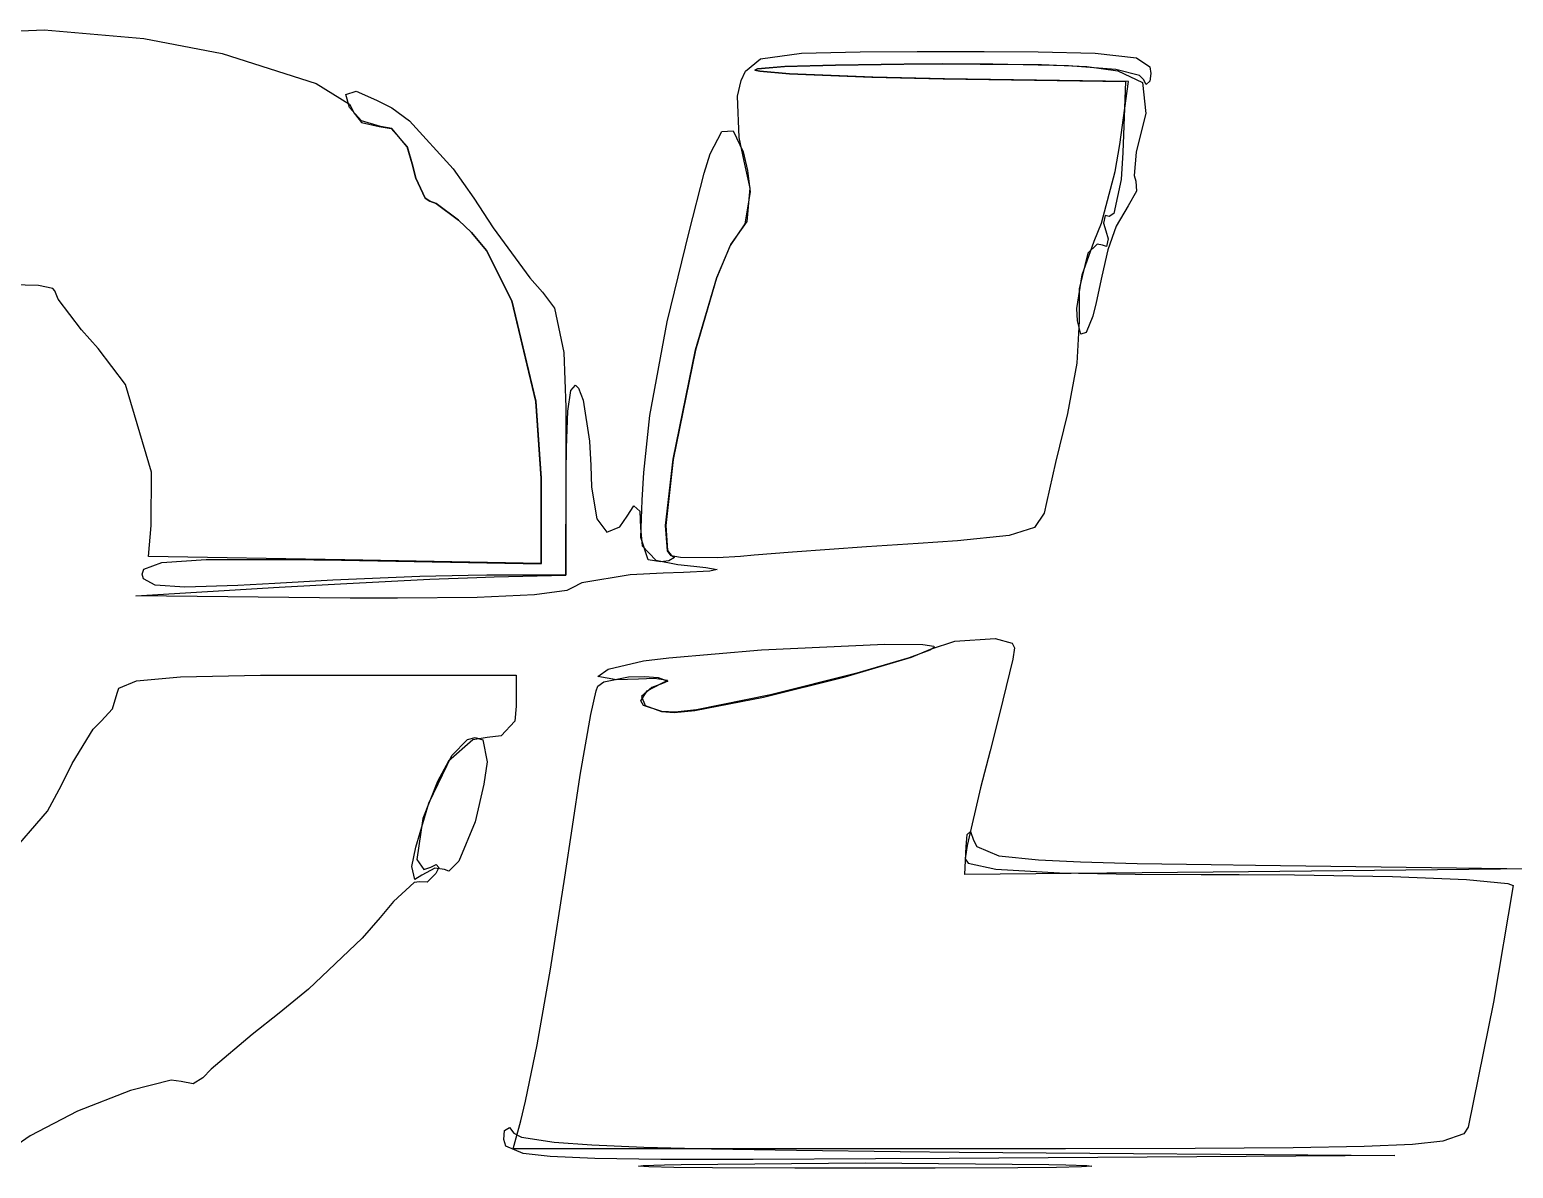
# Model space of a CAD drawing. Extents: x 10 to 1032, y 0 to 121.
# Drawn here: x 623 to 742, y 3.2 to 94.5 of the extents above; entities that cross this region are included whole.
import ezdxf

# ---------------------------------------------------------------- set-up
doc = ezdxf.new("R2010")
doc.units = 0

msp = doc.modelspace()

# ---------------------------------------------------------------- linework, layer by layer
for p, q in [((612.788791, 93.99104), (624.128498, 94.513776)), ((624.128498, 94.513776), (632.124856, 93.817756)), ((632.124856, 93.817756), (638.428741, 92.607449)), ((638.428741, 92.607449), (645.952564, 90.190628)), ((680.394419, 91.199086), (681.622094, 92.184518)), ((681.622094, 92.184518), (684.891125, 92.633755)), ((683.546837, 91.549578), (687.625188, 91.680242)), ((687.635642, 91.680242), (683.550892, 91.549578)), ((684.891125, 92.633755), (689.604622, 92.74552)), ((687.625188, 91.680242), (693.110592, 91.753168)), ((693.129496, 91.753168), (687.635642, 91.680242)), ((689.604622, 92.74552), (694.18322, 92.762179)), ((693.110592, 91.753168), (696.226345, 91.763027)), ((696.25, 91.763027), (693.129496, 91.753168)), ((694.18322, 92.762179), (696.975249, 92.763027)), ((696.226345, 91.763027), (699.23207, 91.759965)), ((700.236618, 91.747253), (696.25, 91.763027)), ((696.975249, 92.763027), (699.565258, 92.76092)), ((699.23207, 91.759965), (704.158251, 91.711643)), ((699.565258, 92.76092), (703.883829, 92.738393)), ((706.309178, 91.611401), (700.236618, 91.747253)), ((703.883829, 92.738393), (708.466634, 92.630439)), ((704.158251, 91.711643), (707.780107, 91.5541)), ((708.466634, 92.630439), (711.763585, 92.268609)), ((711.763585, 92.268609), (712.856425, 91.546778)), ((680.067084, 90.439471), (680.394419, 91.199086)), ((681.370725, 91.377027), (681.149698, 91.279996)), ((681.149698, 91.279996), (681.370242, 91.377027)), ((681.149698, 91.279996), (681.545229, 91.178629)), ((681.547785, 91.178591), (681.149698, 91.279996)), ((681.370242, 91.377027), (683.546837, 91.549578)), ((683.550892, 91.549578), (681.370725, 91.377027)), ((681.545229, 91.178629), (683.925828, 90.973999)), ((683.947291, 90.973687), (681.547785, 91.178591)), ((683.925828, 90.973999), (690.541064, 90.705106)), ((690.617671, 90.703993), (683.947291, 90.973687)), ((690.541064, 90.705106), (696.257831, 90.584493)), ((696.383063, 90.582674), (690.617671, 90.703993)), ((696.257831, 90.584493), (710.882935, 90.372021)), ((711.133398, 90.368382), (696.383063, 90.582674)), ((710.123849, 91.315005), (706.309178, 91.611401)), ((707.780107, 91.5541), (710.268884, 91.223791)), ((712.012245, 90.832298), (710.123849, 91.315005)), ((710.268884, 91.223791), (712.252124, 90.265385)), ((712.337719, 90.513027), (712.012245, 90.832298)), ((712.549351, 90.129106), (712.337719, 90.513027)), ((712.921053, 91.013027), (712.852383, 90.388847)), ((712.856425, 91.546778), (712.921053, 91.013027)), ((645.952564, 90.190628), (648.631424, 88.551394)), ((648.350312, 89.318332), (649.159936, 89.578354)), ((648.638374, 88.263027), (648.350312, 89.318332)), ((649.159936, 89.578354), (650.803933, 88.868551)), ((679.775693, 89.184426), (680.067084, 90.439471)), ((710.44945, 85.315704), (711.133398, 90.368382)), ((710.882935, 90.372021), (710.691467, 84.675101)), ((712.252124, 90.265385), (712.528949, 87.789734)), ((712.852383, 90.388847), (712.549351, 90.129106)), ((648.631424, 88.551394), (649, 87.819257)), ((649.60831, 87.203652), (648.638374, 88.263027)), ((650.803933, 88.868551), (652.028289, 88.248398)), ((652.028289, 88.248398), (653.452936, 87.207739)), ((679.888549, 85.866431), (679.775693, 89.184426)), ((649, 87.819257), (649.594844, 87.073294)), ((649.594844, 87.073294), (651.025, 86.763027)), ((651.131989, 86.763027), (649.60831, 87.203652)), ((653.452936, 87.207739), (656.954071, 83.344848)), ((712.528949, 87.789734), (712.038021, 85.895599)), ((651.025, 86.763027), (651.986458, 86.59636)), ((652.028439, 86.587063), (651.131989, 86.763027)), ((651.986458, 86.59636), (653.2625, 85.138027)), ((653.268078, 85.110136), (652.028439, 86.587063)), ((677.56601, 84.563431), (678.511702, 86.360229)), ((678.511702, 86.360229), (679.420114, 86.415137)), ((679.420114, 86.415137), (680.227542, 84.724305)), ((680.286673, 83.983506), (679.888549, 85.866431)), ((712.038021, 85.895599), (711.749436, 84.694248)), ((653.2625, 85.138027), (653.65, 83.763027)), ((653.65, 83.763027), (653.268078, 85.110136)), ((677.09909, 83.013027), (677.56601, 84.563431)), ((680.227542, 84.724305), (680.573481, 83.223033)), ((710.074778, 83.140771), (710.44945, 85.315704)), ((710.691467, 84.675101), (710.544725, 82.497321)), ((711.749436, 84.694248), (711.587393, 82.811751)), ((653.65, 83.763027), (653.948425, 82.598183)), ((653.948425, 82.598183), (653.65, 83.763027)), ((656.954071, 83.344848), (658.599335, 80.998398)), ((680.787755, 81.804065), (680.286673, 83.983506)), ((653.948425, 82.598183), (654.710105, 80.999745)), ((654.710105, 80.999745), (653.948425, 82.598183)), ((675.884372, 78.309118), (677.09909, 83.013027)), ((680.573481, 83.223033), (680.791849, 81.503292)), ((708.973615, 79.009866), (710.074778, 83.140771)), ((710.544725, 82.497321), (709.953773, 79.764064)), ((711.587393, 82.811751), (711.733894, 82.362466)), ((711.733894, 82.362466), (711.77641, 81.555493)), ((654.710105, 80.999745), (655.079545, 80.763027)), ((655.079545, 80.763027), (654.710105, 80.999745)), ((658.599335, 80.998398), (660.161773, 78.630301)), ((680.791849, 81.503292), (680.357031, 78.946737)), ((680.547615, 79.124422), (680.787755, 81.804065)), ((711.77641, 81.555493), (711.104732, 80.389221)), ((655.079545, 80.763027), (655.599662, 80.565008)), ((655.599662, 80.565008), (655.079545, 80.763027)), ((655.599662, 80.565008), (657.378773, 79.227888)), ((657.378773, 79.227888), (655.599662, 80.565008)), ((709.953773, 79.764064), (709.580061, 79.534649)), ((711.104732, 80.389221), (710.135386, 78.767365)), ((657.378773, 79.227888), (658.418641, 78.253477)), ((658.418641, 78.253477), (657.378773, 79.227888)), ((660.161773, 78.630301), (663.103628, 74.621246)), ((680.357031, 78.946737), (679.678366, 77.960119)), ((679.754411, 78.044147), (680.547615, 79.124422)), ((708.382751, 77.562687), (708.973615, 79.009866)), ((709.273943, 79.616186), (709.134772, 78.99898)), ((709.134772, 78.99898), (709.318607, 78.375134)), ((709.580061, 79.534649), (709.273943, 79.616186)), ((710.135386, 78.767365), (709.462231, 76.865055)), ((658.418641, 78.253477), (659.614434, 76.796533)), ((659.615253, 76.795597), (658.418641, 78.253477)), ((674.125898, 71.096481), (675.884372, 78.309118)), ((679.678366, 77.960119), (679.17204, 77.209119)), ((679.235622, 77.280149), (679.754411, 78.044147)), ((707.406183, 74.857651), (708.382751, 77.562687)), ((709.318607, 78.375134), (709.502449, 77.752587)), ((709.502449, 77.752587), (709.365035, 77.140492)), ((659.614434, 76.796533), (661.647835, 72.778297)), ((661.64909, 72.775392), (659.615253, 76.795597)), ((679.17204, 77.209119), (678.073621, 74.600247)), ((678.114569, 74.651383), (679.235622, 77.280149)), ((707.864326, 76.589152), (707.178821, 73.734292)), ((708.625508, 77.325896), (707.864326, 76.589152)), ((709.060542, 77.22561), (708.625508, 77.325896)), ((709.462231, 76.865055), (708.998117, 74.753251)), ((709.365035, 77.140492), (709.060542, 77.22561)), ((623.671054, 74.008908), (620.429755, 74.092368)), ((624.838533, 73.756056), (623.671054, 74.008908)), ((663.103628, 74.621246), (664.120705, 73.474072)), ((678.073621, 74.600247), (676.392967, 68.805182)), ((676.406605, 68.837391), (678.114569, 74.651383)), ((707, 72.14602), (707.406183, 74.857651)), ((708.998117, 74.753251), (708.53136, 72.62772)), ((625, 73.562753), (624.838533, 73.756056)), ((625.27426, 72.909764), (625, 73.562753)), ((627.126191, 70.450046), (625.27426, 72.909764)), ((661.647835, 72.778297), (663.596142, 64.718253)), ((663.596544, 64.707668), (661.64909, 72.775392)), ((664.120705, 73.474072), (665.091576, 72.171929)), ((707.178821, 73.734292), (707.16915, 71.1262)), ((708.53136, 72.62772), (708.260042, 71.546068)), ((665.091576, 72.171929), (665.828649, 68.623987)), ((707.036441, 71.161175), (707, 72.14602)), ((708.260042, 71.546068), (707.732261, 70.241413)), ((628.475766, 68.946273), (627.126191, 70.450046)), ((672.721332, 63.561413), (674.125898, 71.096481)), ((707.16915, 71.1262), (706.990675, 67.762425)), ((707.295792, 70.104119), (707.036441, 71.161175)), ((707.732261, 70.241413), (707.295792, 70.104119)), ((630.665338, 66.049551), (628.475766, 68.946273)), ((665.828649, 68.623987), (665.985091, 64.253311)), ((674.59052, 60.060187), (676.406605, 68.837391)), ((676.392967, 68.805182), (674.598334, 60.04498)), ((706.990675, 67.762425), (706.251431, 63.745343)), ((632.759686, 59.043405), (630.665338, 66.049551)), ((666.155054, 63.924897), (666.397116, 65.584228)), ((666.397116, 65.584228), (666.765971, 66.003941)), ((666.765971, 66.003941), (667, 65.763027)), ((667, 65.763027), (667.377598, 64.810457)), ((663.596142, 64.718253), (664, 58.556133)), ((664, 58.533779), (663.596544, 64.707668)), ((667.377598, 64.810457), (667.902252, 61.511824)), ((665.985091, 64.253311), (666, 61.224072)), ((666.033209, 60.980879), (666.155054, 63.924897)), ((672.261513, 59.013027), (672.721332, 63.561413)), ((706.251431, 63.745343), (705.285167, 59.799407)), ((666, 61.224072), (666, 50.763027)), ((666.015313, 59.013027), (666.033209, 60.980879)), ((667.902252, 61.511824), (667.984687, 59.572044)), ((667.984687, 59.572044), (668.048179, 57.817027)), ((673.999732, 54.764228), (674.59052, 60.060187)), ((674.598334, 60.04498), (674.010279, 54.765716)), ((705.285167, 59.799407), (704.56088, 56.606685)), ((632.715566, 54.763027), (632.759686, 59.043405)), ((664, 58.556133), (664, 51.712241)), ((664, 51.667533), (664, 58.533779)), ((666, 50.763027), (666.015313, 59.013027)), ((672.102771, 56.789646), (672.261513, 59.013027)), ((668.048179, 57.817027), (668.486891, 55.300285)), ((670.908131, 55.491994), (671.447058, 56.323178)), ((671.447058, 56.323178), (671.918218, 55.914157)), ((672.005822, 53.797986), (672.102771, 56.789646)), ((704.56088, 56.606685), (704.354497, 55.744315)), ((632.5, 52.263027), (632.715566, 54.763027)), ((668.486891, 55.300285), (669.270675, 54.206412)), ((670.314854, 54.653585), (670.908131, 55.491994)), ((671.918218, 55.914157), (671.969591, 54.570525)), ((674.15545, 52.727499), (673.999732, 54.764228)), ((674.010279, 54.765716), (674.160543, 52.746331)), ((704.354497, 55.744315), (703.579734, 54.586736)), ((669.270675, 54.206412), (670.314854, 54.653585)), ((671.969591, 54.570525), (672.10951, 53.111429)), ((672.590373, 51.995229), (672.005822, 53.797986)), ((701.568492, 53.944759), (697.416188, 53.529646)), ((703.579734, 54.586736), (701.568492, 53.944759)), ((672.10951, 53.111429), (673.213851, 51.978365)), ((674.434644, 52.333525), (674.15545, 52.727499)), ((674.160543, 52.746331), (674.434644, 52.363759)), ((684.183259, 52.610227), (681.103045, 52.367585)), ((690.111905, 53.03852), (684.183259, 52.610227)), ((694.254455, 53.316934), (690.111905, 53.03852)), ((697.416188, 53.529646), (694.254455, 53.316934)), ((631.998615, 50.86106), (632.144316, 51.250671)), ((632.144316, 51.250671), (633.579725, 51.783512)), ((648.25, 51.987634), (632.5, 52.263027)), ((633.579725, 51.783512), (637.134334, 52.028828)), ((637.134334, 52.028828), (643.520768, 52.035802)), ((643.520768, 52.035802), (647.998615, 51.96528)), ((647.998615, 51.96528), (664, 51.667533)), ((664, 51.712241), (648.25, 51.987634)), ((673.605662, 51.841974), (672.590373, 51.995229)), ((673.213851, 51.978365), (674.96369, 51.626892)), ((674.257134, 51.907571), (673.605662, 51.841974)), ((674.698827, 52.185584), (674.257134, 51.907571)), ((674.434644, 52.363759), (674.698827, 52.185584)), ((675.20338, 52.182312), (674.434644, 52.333525)), ((674.96369, 51.626892), (676.25, 51.495232)), ((678.168671, 52.149525), (675.20338, 52.182312)), ((676.25, 51.495232), (677.233619, 51.396457)), ((677.233619, 51.396457), (678.122652, 51.229876)), ((678.122652, 51.229876), (677.538838, 51.096538)), ((680, 52.271988), (678.168671, 52.149525)), ((681.103045, 52.367585), (680, 52.271988)), ((632.096599, 50.474992), (631.998615, 50.86106)), ((633.055084, 49.974196), (632.096599, 50.474992)), ((642.655563, 50.11106), (639.675873, 49.941588)), ((647.293534, 50.364207), (642.655563, 50.11106)), ((643, 49.804362), (647.918945, 50.08481)), ((654.288475, 50.651288), (647.293534, 50.364207)), ((647.918945, 50.08481), (655.069946, 50.438835)), ((658.163617, 50.74972), (654.288475, 50.651288)), ((655.069946, 50.438835), (658.860229, 50.590843)), ((659.655563, 50.763027), (658.163617, 50.74972)), ((658.860229, 50.590843), (660.25, 50.631467)), ((666, 50.763027), (659.655563, 50.763027)), ((660.25, 50.631467), (666, 50.763027)), ((667.267931, 50.165093), (666.5, 49.763027)), ((671.162267, 50.790992), (667.267931, 50.165093)), ((673.809017, 50.937734), (671.162267, 50.790992)), ((675.439886, 50.986785), (673.809017, 50.937734)), ((677.538838, 51.096538), (675.439886, 50.986785)), ((631.5, 49.108817), (643, 49.804362)), ((648.690983, 48.935922), (631.5, 49.108817)), ((635.424009, 49.807479), (633.055084, 49.974196)), ((639.675873, 49.941588), (635.424009, 49.807479)), ((652.47651, 48.9157), (648.690983, 48.935922)), ((658.872401, 48.988707), (652.47651, 48.9157)), ((663.48612, 49.202983), (658.872401, 48.988707)), ((666.059324, 49.546528), (663.48612, 49.202983)), ((666.5, 49.763027), (666.059324, 49.546528)), ((681.677746, 44.775885), (691.585015, 45.241937)), ((691.585015, 45.241937), (694.624577, 45.212342)), ((695.236431, 44.826156), (697.195145, 45.488304)), ((697.195145, 45.488304), (700.423656, 45.702127)), ((700.423656, 45.702127), (701.797063, 45.307929)), ((701.797063, 45.307929), (702, 44.945398)), ((672.221793, 43.891357), (674.265763, 44.154361)), ((674.265763, 44.154361), (681.677746, 44.775885)), ((688.407632, 42.610198), (693.736207, 44.207485)), ((693.523444, 44.136199), (689.33422, 42.910496)), ((695.184531, 44.756521), (693.523444, 44.136199)), ((693.736207, 44.207485), (695.236431, 44.826156)), ((694.624577, 45.212342), (695.512925, 45.078794)), ((695.545472, 44.975166), (695.184531, 44.756521)), ((695.512925, 45.078794), (695.545472, 44.975166)), ((702, 44.945398), (701.844045, 44.041467)), ((668.553869, 42.649083), (669.394536, 43.243436)), ((669.394536, 43.243436), (672.221793, 43.891357)), ((689.33422, 42.910496), (682.400909, 41.179756)), ((701.844045, 44.041467), (700.79096, 39.645764)), ((630, 41.312717), (630.141503, 41.721475)), ((630.141503, 41.721475), (631.552522, 42.30187)), ((631.552522, 42.30187), (635.087537, 42.622299)), ((635.087537, 42.622299), (641.490524, 42.7502)), ((641.490524, 42.7502), (646, 42.763027)), ((646, 42.763027), (662, 42.763027)), ((662, 42.763027), (662, 40.263027)), ((668.430211, 41.48822), (668.570824, 41.877622)), ((670.066613, 42.36764), (668.553869, 42.649083)), ((668.570824, 41.877622), (669.035084, 42.212255)), ((669.035084, 42.212255), (671.02684, 42.622203)), ((671.820146, 42.425304), (670.066613, 42.36764)), ((671.02684, 42.622203), (672.309017, 42.647025)), ((673.110878, 42.478608), (671.820146, 42.425304)), ((672.888921, 41.771042), (672.063667, 41.031305)), ((672.309017, 42.647025), (673.40993, 42.565899)), ((672.514062, 41.49886), (673.75, 42.14299)), ((673.75, 42.073701), (672.888921, 41.771042)), ((674.139129, 42.328187), (673.110878, 42.478608)), ((673.40993, 42.565899), (674.177704, 42.260424)), ((673.75, 42.14299), (674.139129, 42.328187)), ((674.177704, 42.260424), (673.75, 42.073701)), ((681.857237, 40.996661), (688.407632, 42.610198)), ((629.624424, 40.053527), (630, 41.312717)), ((668.007715, 39.607119), (668.430211, 41.48822)), ((672, 40.689703), (672.514062, 41.49886)), ((672.216992, 40.331551), (672, 40.689703)), ((672.063667, 41.031305), (672.355632, 40.307368)), ((676.343842, 39.923281), (681.857237, 40.996661)), ((682.400909, 41.179756), (676.471244, 39.97378)), ((628.721443, 39.062717), (629.624424, 40.053527)), ((662, 40.263027), (661.891783, 39.051155)), ((667.146974, 34.721864), (668.007715, 39.607119)), ((673.682227, 39.849014), (672.216992, 40.331551)), ((672.355632, 40.307368), (673.670432, 39.83326)), ((673.670432, 39.83326), (674.681901, 39.763027)), ((674.75, 39.78406), (673.682227, 39.849014)), ((674.681901, 39.763027), (676.343842, 39.923281)), ((676.471244, 39.97378), (674.75, 39.78406)), ((700.79096, 39.645764), (700.023536, 36.695398)), ((626.375252, 35.676257), (628.074274, 38.410403)), ((628.074274, 38.410403), (628.721443, 39.062717)), ((661.891783, 39.051155), (660.807302, 37.879903)), ((658.528209, 37.568334), (656.58747, 35.853727)), ((656.845527, 36.31221), (658.110609, 37.592301)), ((658.110609, 37.592301), (658.705828, 37.763027)), ((659.685212, 37.763027), (658.528209, 37.568334)), ((658.705828, 37.763027), (659.333488, 37.57842)), ((659.333488, 37.57842), (659.668629, 35.802956)), ((660.807302, 37.879903), (659.685212, 37.763027)), ((654.992307, 32.474044), (656.845527, 36.31221)), ((656.58747, 35.853727), (655.685212, 34.2291)), ((659.668629, 35.802956), (659.413688, 34.013027)), ((700.023536, 36.695398), (699.254255, 33.710915)), ((625.532662, 33.931183), (626.375252, 35.676257)), ((666.519952, 30.627622), (667.146974, 34.721864)), ((624.416548, 31.857749), (625.532662, 33.931183)), ((655.685212, 34.2291), (654.531006, 31.268428)), ((659.413688, 34.013027), (658.707396, 30.9937)), ((699.254255, 33.710915), (698.18863, 29.084839)), ((653.966103, 28.969912), (654.992307, 32.474044)), ((621.181763, 28.113596), (624.416548, 31.857749)), ((654.531006, 31.268428), (654.045429, 27.977527)), ((658.707396, 30.9937), (657.417867, 27.822706)), ((665.915229, 26.54501), (666.519952, 30.627622)), ((698.116001, 29.013027), (698.194028, 29.975746)), ((698.194028, 29.975746), (698.467241, 30.224629)), ((698.467241, 30.224629), (698.685677, 29.531972)), ((653.64691, 27.416383), (653.966103, 28.969912)), ((698, 26.763027), (698.116001, 29.013027)), ((698.18863, 29.084839), (698.023536, 28.013027)), ((698.685677, 29.531972), (698.953739, 29.0067)), ((698.953739, 29.0067), (700.741736, 28.274149)), ((653.867325, 26.360491), (653.64691, 27.416383)), ((654.045429, 27.977527), (654.600702, 27.178271)), ((655.154508, 27.358518), (655.596039, 27.581299)), ((655.596039, 27.581299), (655.799081, 27.323596)), ((657.417867, 27.822706), (656.60349, 27.045415)), ((698.023536, 28.013027), (698.267586, 27.682877)), ((698.267586, 27.682877), (700.500906, 27.194398)), ((700.741736, 28.274149), (703.921074, 27.93667)), ((703.921074, 27.93667), (707.26982, 27.78103)), ((707.26982, 27.78103), (711.822049, 27.661218)), ((711.822049, 27.661218), (717.766448, 27.560395)), ((717.766448, 27.560395), (721.319676, 27.511841)), ((721.319676, 27.511841), (743.5, 27.222764)), ((654.437596, 26.711236), (653.867325, 26.360491)), ((655.487367, 27.272323), (654.437596, 26.711236)), ((654.600702, 27.178271), (655.154508, 27.358518)), ((655.554373, 26.851004), (654.860682, 26.149368)), ((656.260989, 27.168704), (655.487367, 27.272323)), ((655.799081, 27.323596), (655.554373, 26.851004)), ((656.60349, 27.045415), (656.260989, 27.168704)), ((664.750258, 19.17903), (665.915229, 26.54501)), ((720.75, 26.992895), (698, 26.763027)), ((700.500906, 27.194398), (705.594807, 26.904662)), ((705.594807, 26.904662), (711.677696, 26.795875)), ((711.677696, 26.795875), (716.960399, 26.766487)), ((716.960399, 26.766487), (720, 26.763027)), ((720, 26.763027), (724.441902, 26.745002)), ((743.5, 27.222764), (720.75, 26.992895)), ((724.441902, 26.745002), (732.312861, 26.611411)), ((732.312861, 26.611411), (738.250216, 26.371344)), ((738.250216, 26.371344), (741.5542, 26.053095)), ((653.834768, 26.120942), (652.156481, 24.59867)), ((654.252585, 26.177108), (653.834768, 26.120942)), ((654.860682, 26.149368), (654.252585, 26.177108)), ((742, 25.873495), (740.427686, 16.527515)), ((741.5542, 26.053095), (742, 25.873495)), ((652.156481, 24.59867), (651.102721, 23.320059)), ((651.102721, 23.320059), (649.658149, 21.662257)), ((649.658149, 21.662257), (645.340918, 17.579515)), ((663.684364, 13.105379), (664.750258, 19.17903)), ((645.340918, 17.579515), (643, 15.657434)), ((643, 15.657434), (640.814095, 13.929312)), ((740.427686, 16.527515), (738.382535, 6.513027)), ((640.814095, 13.929312), (637.543588, 11.156271)), ((662.765281, 8.596061), (663.684364, 13.105379)), ((637.543588, 11.156271), (636.861803, 10.4529)), ((634.321161, 10.262271), (631.061753, 9.448713)), ((635.141586, 10.175522), (634.321161, 10.262271)), ((636.093233, 9.981152), (635.141586, 10.175522)), ((636.861803, 10.4529), (636.093233, 9.981152)), ((631.061753, 9.448713), (626.818795, 7.780791)), ((662.375711, 7.013027), (662.765281, 8.596061)), ((626.818795, 7.780791), (623.001724, 5.812559)), ((661.015313, 5.513027), (661.067149, 6.236088)), ((661.067149, 6.236088), (661.459005, 6.487185)), ((661.459005, 6.487185), (661.816181, 6.026212)), ((661.766737, 4.763027), (662.375711, 7.013027)), ((661.816181, 6.026212), (662.438521, 5.701319)), ((738.03817, 5.970721), (736.349364, 5.386221)), ((738.382535, 6.513027), (738.03817, 5.970721)), ((623.001724, 5.812559), (621.693345, 4.888969)), ((661.173628, 4.968427), (661.015313, 5.513027)), ((662.55441, 4.391266), (661.173628, 4.968427)), ((699.815981, 4.763027), (661.766737, 4.763027)), ((662.438521, 5.701319), (665.045987, 5.303016)), ((665.045987, 5.303016), (668.063854, 5.089911)), ((668.063854, 5.089911), (672.236234, 4.913208)), ((672.236234, 4.913208), (677.675302, 4.768157)), ((677.675302, 4.768157), (684.493231, 4.650006)), ((706.073214, 4.764806), (699.815981, 4.763027)), ((716.469461, 4.785108), (706.073214, 4.764806)), ((724.338591, 4.841219), (716.469461, 4.785108)), ((730.037212, 4.94932), (724.338591, 4.841219)), ((733.921933, 5.125594), (730.037212, 4.94932)), ((736.349364, 5.386221), (733.921933, 5.125594)), ((664.731308, 4.145389), (662.55441, 4.391266)), ((668.30864, 3.993887), (664.731308, 4.145389)), ((673.625267, 3.922409), (668.30864, 3.993887)), ((681.020045, 3.916603), (673.625267, 3.922409)), ((675.25, 3.510884), (690, 3.636948)), ((690.831833, 3.962121), (681.020045, 3.916603)), ((684.493231, 4.650006), (692.802194, 4.554005)), ((690, 3.636948), (704.75, 3.510884)), ((696.75, 3.99964), (690.831833, 3.962121)), ((692.802194, 4.554005), (697.550868, 4.512826)), ((732.5, 4.236254), (696.75, 3.99964)), ((697.550868, 4.512826), (732.5, 4.236254)), ((671.808273, 3.365522), (672.208353, 3.420265)), ((672.639761, 3.316779), (671.808273, 3.365522)), ((672.208353, 3.420265), (673.900497, 3.479752)), ((674.642319, 3.275287), (672.639761, 3.316779)), ((673.900497, 3.479752), (675.25, 3.510884)), ((677.755447, 3.242301), (674.642319, 3.275287)), ((684.375122, 3.211513), (677.755447, 3.242301)), ((690, 3.205275), (684.375122, 3.211513)), ((695.624878, 3.211513), (690, 3.205275)), ((702.244553, 3.242301), (695.624878, 3.211513)), ((705.357681, 3.275287), (702.244553, 3.242301)), ((704.75, 3.510884), (706.099503, 3.479752)), ((707.360239, 3.316779), (705.357681, 3.275287)), ((706.099503, 3.479752), (707.791647, 3.420265)), ((708.191727, 3.365522), (707.360239, 3.316779)), ((707.791647, 3.420265), (708.191727, 3.365522))]:
    msp.add_line(p, q)

doc.saveas('drawing.dxf')
